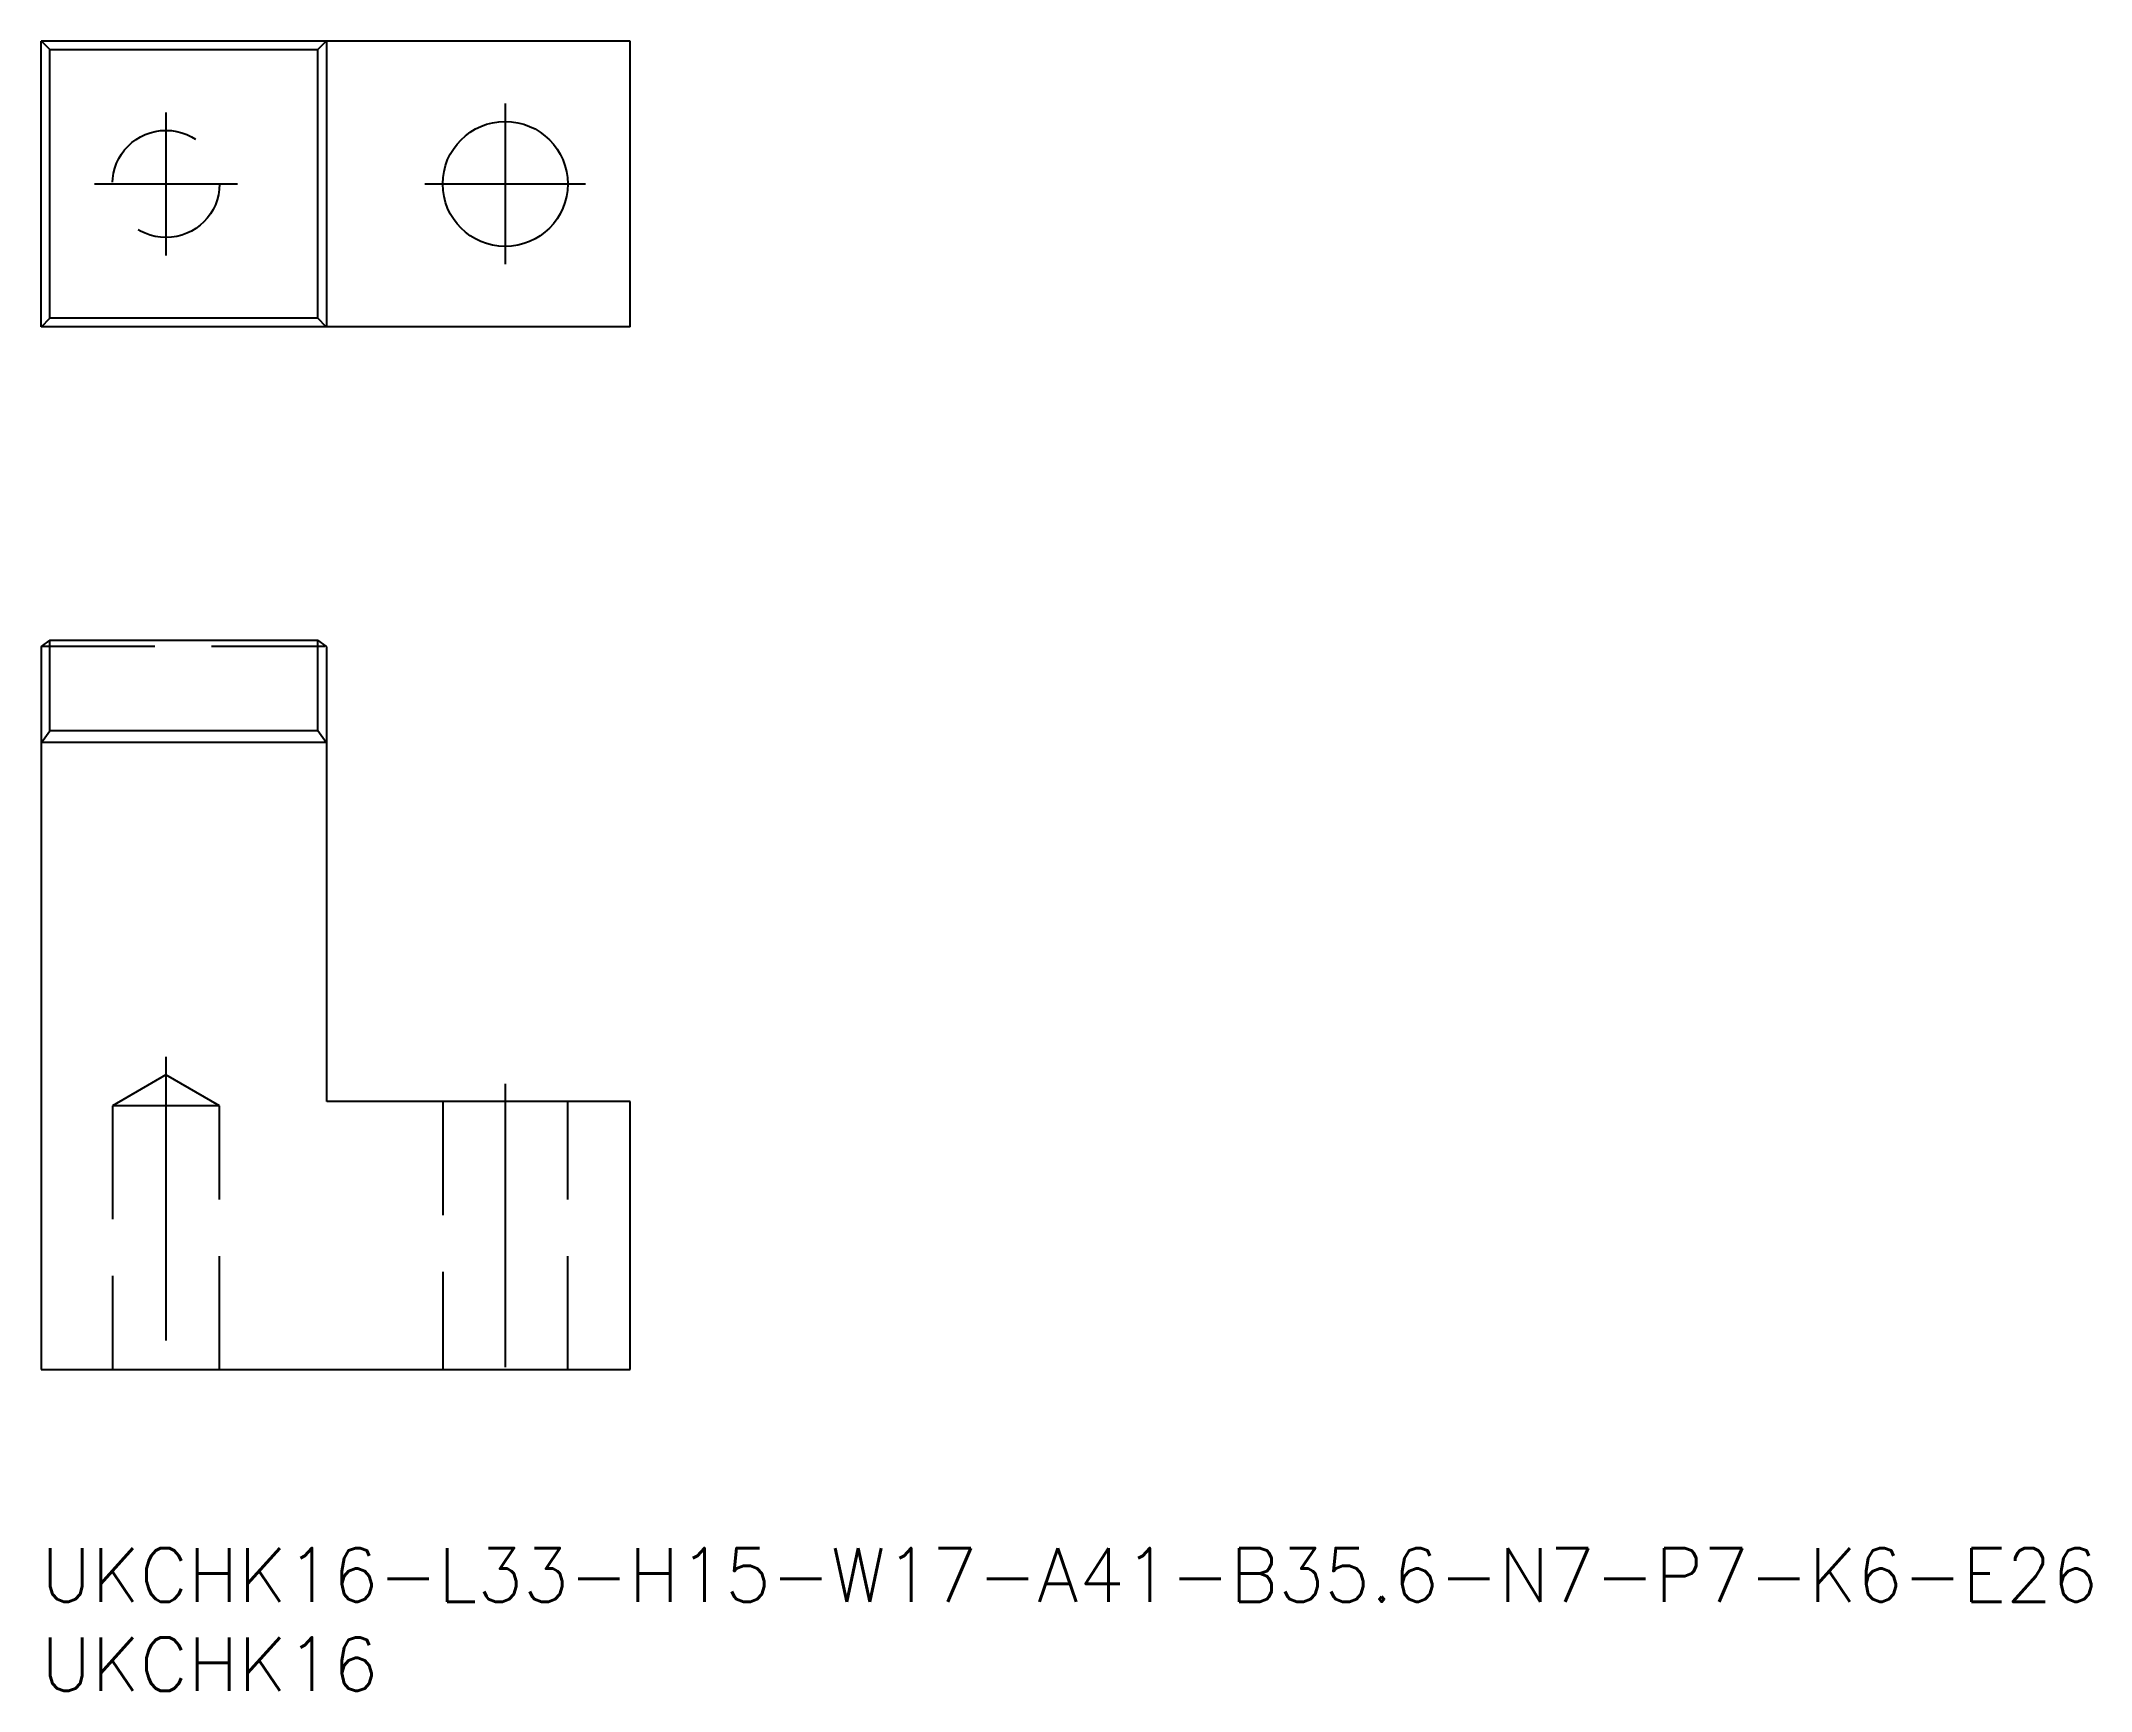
# Model space of a CAD drawing. Extents: x 0 to 115, y -8 to 84.
import ezdxf

# ---------------------------------------------------------------- set-up
doc = ezdxf.new("R2010")
doc.units = 0
doc.header["$LTSCALE"] = 0.5
doc.linetypes.add('CENTER', pattern=[50.8, 31.75, -6.35, 6.35, -6.35])
doc.linetypes.add('DASHED', pattern=[19.05, 12.7, -6.35])
for name, color, linetype in [('MSM_CENTER', 1, 'CENTER'), ('MSM_CONTINUOUS', 7, 'CONTINUOUS'), ('MSM_DASHED', 4, 'DASHED'), ('MSM_PART_NUMBER', 7, 'CONTINUOUS')]:
    doc.layers.add(name, color=color, linetype=linetype)
doc.styles.get("Standard").update_dxf_attribs({"font": 'txt.shx', "height": 1, "bigfont": 'bigfont.shx'})

# ---------------------------------------------------------------- blocks, each defined once
blk = doc.blocks.new('*U19')
at = {"layer": 'MSM_PART_NUMBER'}
blk.add_text('UKCHK16-L33-H15-W17-A41-B35.6-N7-P7-K6-E26', height=3, dxfattribs=at).set_placement((0, -3))
blk = doc.blocks.new('*U20')
at = {"layer": 'MSM_PART_NUMBER'}
blk.add_text('UKCHK16', height=3, dxfattribs=at).set_placement((0, -8))

msp = doc.modelspace()

# ---------------------------------------------------------------- linework, layer by layer
at = {"layer": 'MSM_CENTER'}
for p, q in [((7, 80.38), (7, 72.38)), ((26, 80.88), (26, 71.88)), ((3, 76.38), (11, 76.38)), ((21.5, 76.38), (30.5, 76.38)), ((7, 27.5), (7, 9)), ((26, 26), (26, 9))]:
    msp.add_line(p, q, dxfattribs=at)
at = {"layer": 'MSM_CONTINUOUS'}
for p, q in [((33, 84.38), (0, 84.38)), ((0, 68.38), (0, 84.38)), ((0.5, 83.91), (0.03, 84.38)), ((0.5, 68.86), (0.5, 83.91)), ((0.5, 83.91), (15.5, 83.91)), ((15.97, 84.38), (15.5, 83.91)), ((15.5, 68.86), (15.5, 83.91)), ((16, 68.38), (16, 84.38)), ((33, 68.38), (33, 84.38)), ((33, 68.38), (0, 68.38)), ((0.03, 68.38), (0.5, 68.86)), ((15.5, 68.86), (0.5, 68.86)), ((15.97, 68.38), (15.5, 68.86)), ((0.5, 50.84), (0.03, 50.5)), ((0.5, 50.84), (15.5, 50.84)), ((0.5, 45.76), (0.5, 50.84)), ((15.97, 50.5), (15.5, 50.84)), ((15.5, 45.76), (15.5, 50.84)), ((0.03, 50.5), (0, 50.47)), ((0, 50.47), (0, 10)), ((16, 50.47), (15.97, 50.5)), ((16, 25), (16, 50.47)), ((0.03, 45.1), (0, 45.07)), ((0.03, 45.1), (0.5, 45.76)), ((15.97, 45.1), (0.03, 45.1)), ((15.5, 45.76), (0.5, 45.76)), ((15.97, 45.1), (15.5, 45.76)), ((16, 45.07), (15.97, 45.1)), ((33, 25), (16, 25)), ((33, 10), (33, 25)), ((0, 10), (33, 10))]:
    msp.add_line(p, q, dxfattribs=at)
msp.add_circle((26, 76.38), 3.5, dxfattribs=at)
at = {"layer": 'MSM_DASHED'}
for p, q in [((0.03, 50.5), (15.97, 50.5)), ((7, 26.5), (4, 24.77)), ((10, 24.77), (7, 26.5)), ((10, 24.77), (4, 24.77)), ((4, 24.77), (4, 10)), ((10, 10), (10, 24.77)), ((22.5, 25), (22.5, 10)), ((29.5, 10), (29.5, 25))]:
    msp.add_line(p, q, dxfattribs=at)
msp.add_circle((7, 76.38), 3, dxfattribs=at)

# ---------------------------------------------------------------- block references
at = {"layer": 'MSM_CONTINUOUS'}
for name in ['*U19', '*U20']:
    msp.add_blockref(name, (0, 0), dxfattribs=at)

doc.saveas('drawing.dxf')
